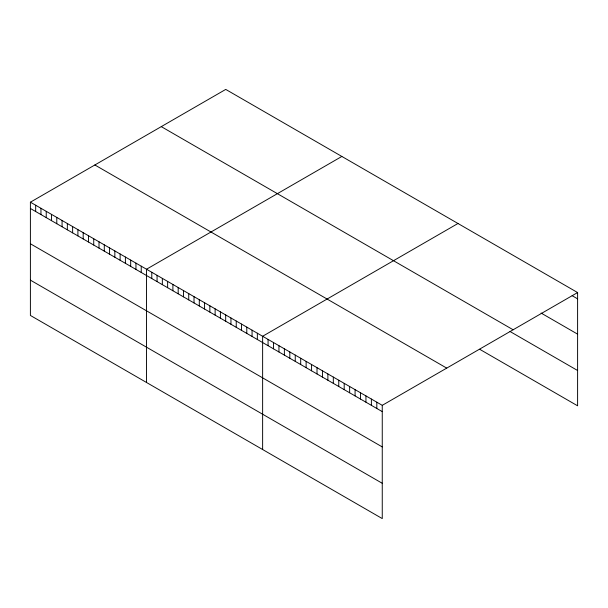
<?xml version="1.0" encoding="UTF-8"?>
<svg xmlns="http://www.w3.org/2000/svg" width="608" height="608" viewBox="0 0 608 608"><rect width="100%" height="100%" fill="white"/><g stroke="black" fill="none" stroke-linecap="round" stroke-linejoin="round"><path stroke-width="0.91" d="M30.4 202.19L382.257 405.331L382.257 518.586L30.4 315.446L30.4 202.19L225.743 89.414L577.6 292.554L577.6 405.81L479.72 349.296M341.856 156.446L146.513 269.23L146.513 382.485M457.968 223.486L262.626 336.262L262.626 449.517M382.257 405.331L577.6 292.554M572.158 295.701L577.6 298.84M541.09 313.059L577.6 334.142M161.28 126.631L513.137 329.772M510.013 331.489L577.6 370.508M94.863 164.973L446.72 368.114M30.4 208.476L382.257 411.616M30.4 243.778L382.257 446.918M30.4 280.144L382.257 483.292M376.823 402.192L376.823 408.477M371.382 399.053L371.382 405.338M365.948 395.914L365.948 402.2M360.506 392.776L360.506 399.061M355.072 389.637L355.072 395.922M349.63 386.498L349.63 392.783M344.196 383.359L344.196 389.644M338.755 380.22L338.755 386.498M333.321 377.082L333.321 383.359M327.879 373.943L327.879 380.22M322.445 370.796L322.445 377.082M317.004 367.658L317.004 373.943M311.57 364.519L311.57 370.804M306.128 361.38L306.128 367.665M300.694 358.241L300.694 364.526M295.252 355.102L295.252 361.388M289.818 351.964L289.818 358.249M284.377 348.825L284.377 355.11M278.943 345.686L278.943 351.964M273.501 342.547L273.501 348.825M268.067 339.408L268.067 345.686M257.351 333.222L257.351 339.5M252.069 330.174L252.069 336.452M246.795 327.127L246.795 333.404M241.513 324.079L241.513 330.357M236.238 321.032L236.238 327.317M230.956 317.984L230.956 324.269M225.682 314.936L225.682 321.222M220.4 311.889L220.4 318.174M215.126 308.841L215.126 315.126M209.851 305.794L209.851 312.079M204.569 302.746L204.569 309.031M199.295 299.698L199.295 305.984M194.013 296.651L194.013 302.936M188.738 293.603L188.738 299.888M183.456 290.556L183.456 296.841M178.182 287.508L178.182 293.793M172.9 284.46L172.9 290.746M167.626 281.42L167.626 287.698M162.344 278.373L162.344 284.65M157.069 275.325L157.069 281.603M151.787 272.278L151.787 278.555M141.238 266.182L141.238 272.468M135.956 263.135L135.956 269.42M130.682 260.087L130.682 266.372M125.4 257.04L125.4 263.325M120.126 253.992L120.126 260.277M114.844 250.944L114.844 257.23M109.569 247.897L109.569 254.182M104.287 244.849L104.287 251.134M99.013 241.802L99.013 248.087M93.731 238.754L93.731 245.039M88.456 235.706L88.456 241.992M83.182 232.659L83.182 238.944M77.9 229.619L77.9 235.896M72.626 226.571L72.626 232.849M67.344 223.524L67.344 229.801M62.069 220.476L62.069 226.754M56.787 217.428L56.787 223.714M51.513 214.381L51.513 220.666M46.231 211.333L46.231 217.618M40.956 208.286L40.956 214.571M35.674 205.238L35.674 211.523"/></g></svg>
